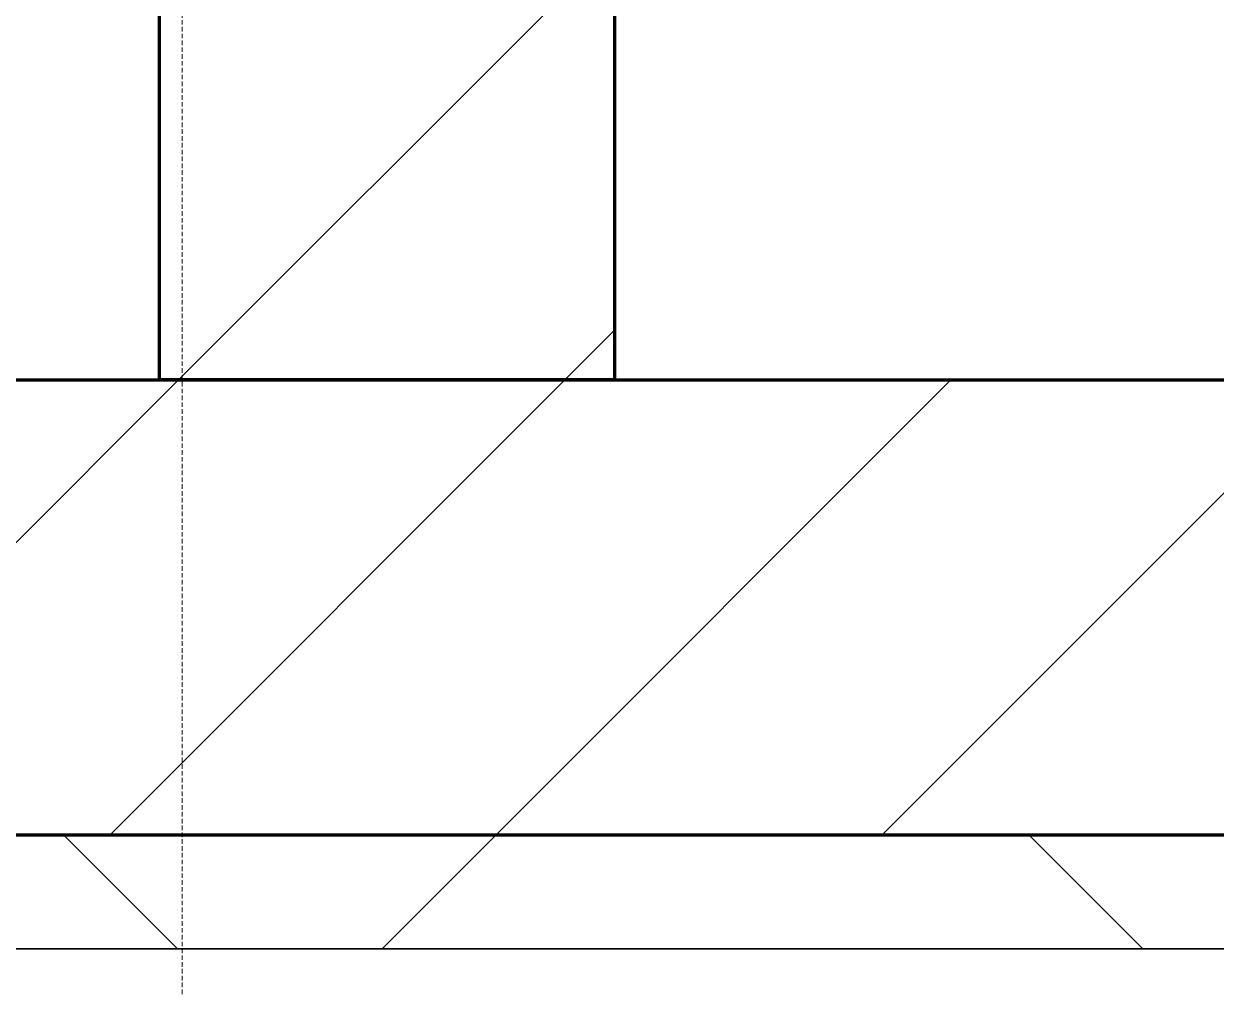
# Model space of a CAD drawing. Header units: millimetres. Extents: x -794326 to -715748, y -17796 to 22353.
# Drawn here: x -777152 to -776628, y 7877 to 8301 of the extents above; entities that cross this region are included whole.
import ezdxf

# ---------------------------------------------------------------- set-up
doc = ezdxf.new("R2010")
doc.units = ezdxf.units.MM
doc.linetypes.add('DPA_Hidden 50', pattern=[3, 2, -1])
for name, color, linetype, lineweight in [('A-DETL', 1, 'Continuous', 70), ('A-GLAZ-CURT', 2, 'Continuous', 9), ('A-WALL', 5, 'Continuous', 35), ('A-WALL-FNSH', 2, 'Continuous', 35), ('A-WALL-PATT', 1, 'Continuous', 35)]:
    doc.layers.add(name, color=color, linetype=linetype, lineweight=lineweight)
pattern_1 = [(45, (0, 0), (-84.852814, 84.852814), [])]

# ---------------------------------------------------------------- blocks, each defined once
blk = doc.blocks.new('PPLS-PP19_Custom Tile Pattern - Custom Tile Pattern-V64-4282-01 ENLARGED LOWER PLATFORM LEVEL - REFLECTED CEILING PLAN - SHEET 3')
at = {"layer": 'A-GLAZ-CURT'}
for p, q in [((-300, 0), (300, 0)), ((300, 0), (-300, 0)), ((195.99, 0), (213.31, 0)), ((213.31, 0), (195.99, 0)), ((230.06, 0), (300, 0)), ((-300, -50), (300, -50)), ((300, -50), (-300, -50))]:
    blk.add_line(p, q, dxfattribs=at)
for points, knots in [([(154.58, 0), (150.81, 0), (138.24, 0), (109.77, 0), (76.86, 0), (57.82, 0), (46.51, 0), (41.18, 0), (36.02, 0), (35.54, 0), (35.54, 0)], [-489.945783, -489.945783, -489.945783, -489.945783, -458.593899, -401.860199, -357.622665, -341.267687, -334.000314, -326.15566, -319.318397, -317.489778, -317.489778, -317.489778, -317.489778]), ([(94.4, 0), (94.4, 0), (94.64, 0), (99.11, 0), (108.97, 0), (120.79, 0), (139.94, 0), (163.31, 0), (185.23, 0), (193.62, 0), (194.69, 0), (194.79, 0)], [-2348.345796, -2348.345796, -2348.345796, -2348.345796, -2310.419338, -2233.599744, -2052.234781, -1843.028543, -1530.39897, -1095.004608, -529.74427, -295.064701, -265.121568, -265.121568, -265.121568, -265.121568]), ([(157.9, 0), (156.77, 0), (151.67, 0), (143.29, 0), (134.04, 0), (126.24, 0), (118.6, 0), (114.23, 0), (111.98, 0), (105.66, 0), (105.23, 0), (105.23, 0)], [-10292.955006, -10292.955006, -10292.955006, -10292.955006, -10098.273015, -9847.788484, -9677.714971, -9567.007022, -9453.21225, -9220.200448, -9012.77275, -8966.157302, -8929.495943, -8929.495943, -8929.495943, -8929.495943]), ([(128.58, 0), (128.8, 0), (130.16, 0), (139.26, 0), (152.67, 0), (161.24, 0), (162.19, 0), (162.75, 0)], [-633.326174, -633.326174, -633.326174, -633.326174, -627.736123, -618.981161, -602.094757, -592.980799, -581.414464, -581.414464, -581.414464, -581.414464]), ([(168.37, 0), (167.68, 0), (164.5, 0), (159.83, 0), (155.22, 0)], [-543.375029, -543.375029, -543.375029, -543.375029, -530.793311, -491.715818, -491.715818, -491.715818, -491.715818]), ([(193.8, 0), (193.33, 0), (190.11, 0), (183.13, 0), (171, 0), (161.95, 0), (161.28, 0), (158.35, 0), (157.85, 0), (157.77, 0)], [-11665.349007, -11665.349007, -11665.349007, -11665.349007, -11565.880756, -11105.624034, -10839.086983, -10768.332124, -10666.779182, -10580.760289, -10550.278881, -10550.278881, -10550.278881, -10550.278881]), ([(300, 0), (286.53, 0), (254.22, 0), (207.11, 0), (177.41, 0), (159.34, 0), (158.33, 0), (158.3, 0)], [-285.253232, -285.253232, -285.253232, -285.253232, -244.693688, -187.987675, -143.776725, -129.632772, -123.352749, -123.352749, -123.352749, -123.352749]), ([(159.07, 0), (159.13, 0), (160.84, 0), (165.21, 0), (174.15, 0), (185.98, 0), (208.82, 0), (219.42, 0), (230.06, 0)], [-115.643202, -115.643202, -115.643202, -115.643202, -114.681583, -87.660824, -65.295536, -41.623857, -24.459831, 0, 0, 0, 0]), ([(162.75, 0), (165.4, 0), (170.91, 0), (172.61, 0), (172.61, 0)], [-111.264224, -111.264224, -111.264224, -111.264224, -56.742688, -19.085662, -19.085662, -19.085662, -19.085662]), ([(247.1, 0), (246.76, 0), (245.04, 0), (238.34, 0), (226.56, 0), (221.1, 0), (200.27, 0), (182.99, 0), (174.27, 0), (169.67, 0), (168.99, 0)], [-9649.085549, -9649.085549, -9649.085549, -9649.085549, -9581.591397, -9406.094246, -9221.510254, -9016.44624, -8717.832359, -8253.978395, -8152.463617, -8069.855175, -8069.855175, -8069.855175, -8069.855175]), ([(215.22, 0), (214.62, 0), (210.55, 0), (203.98, 0), (187.54, 0), (175.3, 0), (169.49, 0)], [-203.825446, -203.825446, -203.825446, -203.825446, -198.527383, -184.406837, -162.427601, -142.916156, -142.916156, -142.916156, -142.916156]), ([(171.51, 0), (176.48, 0), (193.23, 0), (201.73, 0), (208.81, 0), (213.9, 0), (241.96, 0), (266.73, 0), (281.29, 0), (287.35, 0), (289.3, 0)], [-7971.819559, -7971.819559, -7971.819559, -7971.819559, -7784.112253, -7606.717214, -7289.299508, -7042.621073, -6582.165592, -6068.460911, -5766.029927, -5595.334381, -5595.334381, -5595.334381, -5595.334381]), ([(172.07, 0), (177.66, 0), (187.87, 0), (201.08, 0), (207.47, 0), (213.96, 0), (215.11, 0)], [-255.364076, -255.364076, -255.364076, -255.364076, -237.955587, -223.92608, -215.862851, -208.75215, -208.75215, -208.75215, -208.75215]), ([(289.43, 0), (281.1, 0), (258.49, 0), (230.43, 0), (219.94, 0), (219.02, 0)], [-12343.066774, -12343.066774, -12343.066774, -12343.066774, -11905.454923, -11162.864862, -10856.732305, -10856.732305, -10856.732305, -10856.732305]), ([(219.9, 0), (220.86, 0), (227.84, 0), (242.06, 0), (246.54, 0), (246.96, 0)], [-10670.940496, -10670.940496, -10670.940496, -10670.940496, -10511.382485, -9925.173265, -9834.877357, -9834.877357, -9834.877357, -9834.877357]), ([(284.76, 0), (284.76, 0), (285.09, 0), (287.47, 0), (293.59, 0), (297.76, 0), (300, 0)], [-4110.630118, -4110.630118, -4110.630118, -4110.630118, -4053.389046, -3959.664717, -3862.421465, -3746.95702, -3746.95702, -3746.95702, -3746.95702]), ([(290.32, 0), (289.97, 0), (287.83, 0), (285.38, 0), (284.87, 0)], [-4402.168328, -4402.168328, -4402.168328, -4402.168328, -4358.271401, -4143.037883, -4143.037883, -4143.037883, -4143.037883]), ([(290.4, 0), (293.48, 0), (296.54, 0), (297.86, 0), (298.09, 0)], [-5562.431619, -5562.431619, -5562.431619, -5562.431619, -5280.360606, -5199.253518, -5199.253518, -5199.253518, -5199.253518])]:
    blk.add_open_spline(points, degree=3, knots=knots, dxfattribs=at)
for points in [[(168.74, 0), (168.74, 0), (169.81, 0), (171.51, 0)], [(195.11, 0), (194.91, 0), (194.44, 0), (193.8, 0)], [(300, 0), (296.78, 0), (293.55, 0), (290.32, 0)], [(297.38, 0), (296.01, 0), (293.61, 0), (290.44, 0)]]:
    blk.add_open_spline(points, degree=3, dxfattribs=at)
blk = doc.blocks.new('PPLS-PP19_Custom Tile Pattern - Custom Tile Pattern-V65-4282-01 ENLARGED LOWER PLATFORM LEVEL - REFLECTED CEILING PLAN - SHEET 3')
at = {"layer": 'A-GLAZ-CURT'}
for p, q in [((-300, 0), (300, 0)), ((300, 0), (-300, 0)), ((-293.07, 0), (-275.75, 0)), ((-275.75, 0), (-293.07, 0)), ((-222.32, 0), (-205, 0)), ((-205, 0), (-222.32, 0)), ((-300, -50), (300, -50)), ((300, -50), (-300, -50))]:
    blk.add_line(p, q, dxfattribs=at)
at = {"layer": 'A-GLAZ-CURT', "flags": 128}
for points in [[(-300, 0), (-291.56, 0), (-283.3, 0), (-275.2, 0), (-267.26, 0), (-259.45, 0), (-251.77, 0), (-244.2, 0), (-236.74, 0), (-229.36, 0), (-222.06, 0), (-214.83, 0), (-207.71, 0), (-200.76, 0), (-194.02, 0), (-187.54, 0), (-181.38, 0), (-175.58, 0), (-170.25, 0), (-165.64, 0), (-162.01, 0), (-159.53, 0), (-157.46, 0), (-154.52, 0), (-149.42, 0), (-141.84, 0), (-132.81, 0), (-126.08, 0)], [(-174.47, 0), (-179.49, 0), (-184.81, 0), (-190.44, 0), (-196.37, 0), (-202.58, 0), (-209.04, 0), (-215.73, 0), (-222.63, 0), (-229.72, 0), (-236.97, 0), (-244.39, 0), (-251.96, 0), (-259.67, 0), (-267.51, 0), (-275.48, 0), (-283.55, 0), (-291.73, 0), (-300, 0)], [(-125.17, 0), (-128.55, 0), (-134.16, 0), (-140.03, 0), (-145.5, 0), (-150.63, 0), (-155.53, 0), (-160.27, 0), (-164.95, 0), (-169.65, 0), (-173.92, 0)]]:
    blk.add_lwpolyline(points, dxfattribs=at)
at = {"layer": 'A-GLAZ-CURT'}
for points, knots in [([(-300, 0), (-284.65, 0), (-236.57, 0), (-198.4, 0), (-175.19, 0), (-174.7, 0)], [-5323.127839, -5323.127839, -5323.127839, -5323.127839, -4502.809032, -2700.551212, -2661.563919, -2661.563919, -2661.563919, -2661.563919]), ([(-175.02, 0), (-187.33, 0), (-220.2, 0), (-262.56, 0), (-294.48, 0), (-300, 0)], [-16055.034758, -16055.034758, -16055.034758, -16055.034758, -15131.813646, -13729.592194, -13439.944408, -13439.944408, -13439.944408, -13439.944408]), ([(-173.93, 0), (-177.96, 0), (-186.37, 0), (-209.77, 0), (-232.01, 0), (-255.22, 0), (-262.59, 0), (-264.9, 0), (-265.4, 0)], [-1991.698853, -1991.698853, -1991.698853, -1991.698853, -1755.085331, -1400.429864, -858.079193, -543.655514, -208.940337, 0, 0, 0, 0]), ([(-258.6, 0), (-257.91, 0), (-254.26, 0), (-241.25, 0), (-225.99, 0), (-213.1, 0), (-200.2, 0), (-187.83, 0), (-178.49, 0), (-173.94, 0)], [-5722.54675, -5722.54675, -5722.54675, -5722.54675, -5657.471696, -5413.335975, -5017.494783, -4832.723979, -4666.091899, -4349.945572, -4118.297208, -4118.297208, -4118.297208, -4118.297208]), ([(-175.08, 0), (-176.14, 0), (-183.46, 0), (-199.46, 0), (-216.65, 0), (-231.26, 0), (-233.46, 0), (-234, 0)], [-1821.098565, -1821.098565, -1821.098565, -1821.098565, -1763.376603, -1422.553702, -978.033455, -846.069444, -682.911962, -682.911962, -682.911962, -682.911962]), ([(-233.49, 0), (-233.44, 0), (-232.38, 0), (-230.74, 0), (-225.3, 0), (-223.63, 0)], [-455.274641, -455.274641, -455.274641, -455.274641, -440.605512, -119.536984, 0, 0, 0, 0]), ([(-223.63, 0), (-219.39, 0), (-206.17, 0), (-190.12, 0), (-178.49, 0), (-174.92, 0)], [-5463.295695, -5463.295695, -5463.295695, -5463.295695, -5161.076232, -4739.070012, -4552.746412, -4552.746412, -4552.746412, -4552.746412]), ([(-72.93, 0), (-75.51, 0), (-91.45, 0), (-124.68, 0), (-159.93, 0), (-173.93, 0)], [-19442.345229, -19442.345229, -19442.345229, -19442.345229, -18935.241197, -17136.203329, -16082.43074, -16082.43074, -16082.43074, -16082.43074]), ([(-173.93, 0), (-172.59, 0), (-165.19, 0), (-152.12, 0), (-136.84, 0), (-127.33, 0), (-124.19, 0), (-123.43, 0), (-123.28, 0)], [-4535.47773, -4535.47773, -4535.47773, -4535.47773, -4465.409639, -4149.119819, -3839.893365, -3647.167523, -3488.92562, -3439.852845, -3439.852845, -3439.852845, -3439.852845]), ([(-133.82, 0), (-135.51, 0), (-137.8, 0), (-149.31, 0), (-160.49, 0), (-168.96, 0), (-173.93, 0)], [-2731.647847, -2731.647847, -2731.647847, -2731.647847, -2418.507304, -2308.929706, -2113.765672, -1842.001244, -1842.001244, -1842.001244, -1842.001244]), ([(-173.92, 0), (-153.39, 0), (-129.53, 0), (-110.8, 0), (-99.5, 0), (-91.46, 0)], [-2640.830209, -2640.830209, -2640.830209, -2640.830209, -1002.059161, -460.363443, 0, 0, 0, 0]), ([(-137.88, 0), (-140.56, 0), (-147.66, 0), (-147.69, 0), (-158.72, 0), (-168.99, 0), (-173.27, 0), (-173.9, 0)], [-3187.727384, -3187.727384, -3187.727384, -3187.727384, -2919.378265, -2477.344047, -2237.412286, -2029.680487, -1992.329615, -1992.329615, -1992.329615, -1992.329615]), ([(-173.42, 0), (-171.26, 0), (-165.59, 0), (-158.7, 0), (-157.22, 0)], [-4109.479881, -4109.479881, -4109.479881, -4109.479881, -4000.813434, -3840.635403, -3840.635403, -3840.635403, -3840.635403]), ([(-152.35, 0), (-151.03, 0), (-147.71, 0), (-143.57, 0), (-138.62, 0)], [-3494.978217, -3494.978217, -3494.978217, -3494.978217, -3371.022232, -3227.460399, -3227.460399, -3227.460399, -3227.460399]), ([(-118.78, 0), (-121.86, 0), (-126.28, 0), (-136.96, 0), (-147.46, 0), (-150.03, 0), (-150.57, 0)], [-5938.474035, -5938.474035, -5938.474035, -5938.474035, -5700.061948, -5508.838257, -5298.784692, -5196.16478, -5196.16478, -5196.16478, -5196.16478]), ([(-150.34, 0), (-150.07, 0), (-147.75, 0), (-142.6, 0), (-127.26, 0), (-113.52, 0), (-107.32, 0), (-106.05, 0)], [-4948.728362, -4948.728362, -4948.728362, -4948.728362, -4883.323924, -4440.880425, -4054.690705, -3793.097032, -3726.117121, -3726.117121, -3726.117121, -3726.117121]), ([(-26.75, 0), (-27.82, 0), (-36.18, 0), (-53.55, 0), (-78.2, 0), (-110.94, 0), (-130.52, 0), (-147.74, 0), (-149.07, 0)], [-8718.362214, -8718.362214, -8718.362214, -8718.362214, -8532.293389, -8073.216054, -7508.296369, -7004.680444, -6449.282163, -6277.220794, -6277.220794, -6277.220794, -6277.220794]), ([(-148.23, 0), (-146.94, 0), (-140.15, 0), (-137.28, 0), (-133.93, 0), (-128.78, 0), (-126.5, 0)], [-6162.058746, -6162.058746, -6162.058746, -6162.058746, -6017.569127, -5560.701257, -5364.112219, -5231.017328, -5231.017328, -5231.017328, -5231.017328]), ([(-86.16, 0), (-91.37, 0), (-104.13, 0), (-122.65, 0), (-139.03, 0), (-146.11, 0), (-146.95, 0)], [-1681.3698, -1681.3698, -1681.3698, -1681.3698, -1374.161226, -945.742622, -741.901385, -489.130243, -489.130243, -489.130243, -489.130243]), ([(-146.69, 0), (-146.59, 0), (-145.49, 0), (-135.69, 0), (-128.29, 0), (-125.15, 0)], [-420.34245, -420.34245, -420.34245, -420.34245, -406.956646, -290.263673, 0, 0, 0, 0]), ([(-127.41, 0), (-131.63, 0), (-133.16, 0), (-134.09, 0), (-134.15, 0)], [-8540.990293, -8540.990293, -8540.990293, -8540.990293, -8266.114998, -8246.473386, -8246.473386, -8246.473386, -8246.473386]), ([(-134.15, 0), (-133.32, 0), (-130.31, 0), (-117.33, 0), (-92.04, 0), (-74.02, 0), (-62.74, 0), (-60.36, 0), (-59.97, 0)], [-7657.439573, -7657.439573, -7657.439573, -7657.439573, -7293.749979, -6839.55839, -6236.997189, -5713.340575, -5140.470607, -5006.787413, -5006.787413, -5006.787413, -5006.787413]), ([(-120.13, 0), (-120.14, 0), (-120.24, 0), (-121.3, 0), (-129.25, 0), (-133.82, 0)], [-2933.992132, -2933.992132, -2933.992132, -2933.992132, -2920.575025, -2840.280255, -2731.647847, -2731.647847, -2731.647847, -2731.647847]), ([(-113.43, 0), (-113.44, 0), (-113.96, 0), (-119.73, 0), (-125.43, 0), (-127.03, 0), (-127.41, 0)], [-328.499627, -328.499627, -328.499627, -328.499627, -282.672656, -98.539552, -24.539552, 0, 0, 0, 0]), ([(-126.5, 0), (-122.44, 0), (-115.23, 0), (-108.39, 0), (-106.05, 0)], [-5231.017328, -5231.017328, -5231.017328, -5231.017328, -4994.692869, -4869.469654, -4869.469654, -4869.469654, -4869.469654]), ([(-125.15, 0), (-124.93, 0), (-121.96, 0), (-113.01, 0), (-98.9, 0), (-85.29, 0), (-71.67, 0), (-65.93, 0), (-65.07, 0)], [-3362.7396, -3362.7396, -3362.7396, -3362.7396, -3342.215224, -3074.362186, -2902.289527, -2605.247022, -2322.099534, -2241.8264, -2241.8264, -2241.8264, -2241.8264]), ([(-122.08, 0), (-122.01, 0), (-121.69, 0), (-121.2, 0), (-120.88, 0)], [-3136.336417, -3136.336417, -3136.336417, -3136.336417, -3110.304437, -3035.164275, -3035.164275, -3035.164275, -3035.164275]), ([(-106.25, 0), (-106.6, 0), (-109.17, 0), (-114.02, 0), (-117.28, 0), (-118.78, 0)], [-247.436418, -247.436418, -247.436418, -247.436418, -229.489605, -116.330425, 0, 0, 0, 0]), ([(-117.74, 0), (-117.19, 0), (-114.78, 0), (-113.43, 0), (-113.43, 0)], [-821.249067, -821.249067, -821.249067, -821.249067, -394.672656, -330.879064, -330.879064, -330.879064, -330.879064]), ([(-38.19, 0), (-38.55, 0), (-40.83, 0), (-44.32, 0), (-58.97, 0), (-85.2, 0), (-107.61, 0), (-116.56, 0), (-117.56, 0)], [-3921.431946, -3921.431946, -3921.431946, -3921.431946, -3858.647035, -3538.256648, -2842.901703, -2193.204658, -1433.981041, -985.49888, -985.49888, -985.49888, -985.49888]), ([(-115.82, 0), (-114.96, 0), (-112.28, 0), (-108.01, 0), (-107.12, 0)], [-5724.064692, -5724.064692, -5724.064692, -5724.064692, -5430.283136, -5358.698861, -5358.698861, -5358.698861, -5358.698861]), ([(-106.06, 0), (-107.77, 0), (-112.98, 0), (-114.94, 0), (-115.63, 0)], [-608.943052, -608.943052, -608.943052, -608.943052, -501.969187, -243.577221, -243.577221, -243.577221, -243.577221]), ([(-106.13, 0), (-103.15, 0), (-94.97, 0), (-71.33, 0), (-42.53, 0), (-12.78, 0), (4.23, 0), (9.64, 0), (10.14, 0), (10.18, 0)], [-5332.754336, -5332.754336, -5332.754336, -5332.754336, -5103.229623, -4799.173296, -4065.652676, -3589.737505, -3285.047089, -3066.359526, -3044.715262, -3044.715262, -3044.715262, -3044.715262]), ([(-36.33, 0), (-36.43, 0), (-37.27, 0), (-45.02, 0), (-46.13, 0), (-60.59, 0), (-80.85, 0), (-96.49, 0), (-106.06, 0)], [-1855.773136, -1855.773136, -1855.773136, -1855.773136, -1810.870157, -1672.078046, -1405.135169, -1060.00838, -740.068933, -250.810134, -250.810134, -250.810134, -250.810134]), ([(-39.19, 0), (-39.71, 0), (-45.29, 0), (-56.24, 0), (-75.59, 0), (-91.96, 0), (-103.18, 0), (-106.06, 0)], [-1826.829157, -1826.829157, -1826.829157, -1826.829157, -1792.521578, -1466.981642, -1208.454564, -789.402658, -609.039053, -609.039053, -609.039053, -609.039053]), ([(-105.37, 0), (-99.51, 0), (-84.23, 0), (-63.44, 0), (-54.4, 0), (-48.93, 0), (-42.45, 0), (-38.95, 0)], [-4857.373233, -4857.373233, -4857.373233, -4857.373233, -4542.524482, -4008.285538, -3689.699207, -3546.54457, -3362.796854, -3362.796854, -3362.796854, -3362.796854]), ([(-105.23, 0), (-99.4, 0), (-88.76, 0), (-75.26, 0), (-68.41, 0), (-65.12, 0), (-63.63, 0)], [-3711.546272, -3711.546272, -3711.546272, -3711.546272, -3402.597032, -3144.956779, -3050.982048, -2969.237017, -2969.237017, -2969.237017, -2969.237017]), ([(-91.46, 0), (-90.09, 0), (-84.7, 0), (-77.43, 0), (-72.73, 0), (-72.64, 0), (-72.64, 0)], [-19832.387487, -19832.387487, -19832.387487, -19832.387487, -19753.885894, -19541.04734, -19478.625389, -19471.062469, -19471.062469, -19471.062469, -19471.062469]), ([(-63.96, 0), (-64.13, 0), (-72.5, 0), (-80.63, 0), (-86.16, 0)], [-2171.769325, -2171.769325, -2171.769325, -2171.769325, -2007.031671, -1681.3698, -1681.3698, -1681.3698, -1681.3698]), ([(-29.03, 0), (-33.97, 0), (-43.74, 0), (-56.37, 0), (-71.66, 0), (-77.83, 0), (-82.66, 0), (-83.28, 0), (-83.28, 0)], [-2680.714891, -2680.714891, -2680.714891, -2680.714891, -2413.671296, -2161.752162, -2006.592567, -1646.621388, -1424.436217, -1393.971743, -1393.971743, -1393.971743, -1393.971743]), ([(-83.28, 0), (-83.28, 0), (-82.91, 0), (-76.14, 0), (-62.97, 0), (-48.14, 0), (-36.49, 0), (-33.57, 0), (-29.94, 0), (-28.57, 0)], [-1393.4169, -1393.4169, -1393.4169, -1393.4169, -1353.722004, -1274.333717, -1073.56893, -651.549973, -296.515819, -83.513472, 0, 0, 0, 0]), ([(-66.39, 0), (-66.39, 0), (-63.63, 0), (-55.2, 0), (-43.27, 0), (-38.13, 0)], [-2493.31794, -2493.31794, -2493.31794, -2493.31794, -2315.303971, -1809.437387, -1204.560482, -1204.560482, -1204.560482, -1204.560482]), ([(31.18, 0), (25.97, 0), (11.99, 0), (-16.92, 0), (-47.42, 0), (-65.77, 0), (-66.37, 0), (-66.38, 0)], [-4496.803627, -4496.803627, -4496.803627, -4496.803627, -4222.080604, -3745.412743, -2981.410125, -2542.574734, -2498.224237, -2498.224237, -2498.224237, -2498.224237]), ([(-63.63, 0), (-61.49, 0), (-57.39, 0), (-54.49, 0), (-45.2, 0), (-40.79, 0), (-40.46, 0), (-40.44, 0)], [-2969.237017, -2969.237017, -2969.237017, -2969.237017, -2851.217951, -2734.127174, -2474.780881, -2410.990208, -2350.645972, -2350.645972, -2350.645972, -2350.645972]), ([(-58.83, 0), (-58.37, 0), (-57.29, 0), (-54.23, 0), (-46.33, 0), (-42.62, 0), (-41.76, 0)], [-4859.52896, -4859.52896, -4859.52896, -4859.52896, -4680.891996, -4469.85053, -4321.566175, -4270.495146, -4270.495146, -4270.495146, -4270.495146]), ([(-51.83, 0), (-51.83, 0), (-51.78, 0), (-47.4, 0), (-46.01, 0), (-40.22, 0), (-36.78, 0)], [-632.814994, -632.814994, -632.814994, -632.814994, -627.965721, -508.377888, -260.442412, 0, 0, 0, 0]), ([(76.63, 0), (74.8, 0), (67.65, 0), (53.52, 0), (37, 0), (24.07, 0), (12.82, 0), (-2.9, 0), (-20.62, 0), (-32.81, 0), (-44.85, 0), (-51.43, 0), (-51.79, 0)], [-3095.572228, -3095.572228, -3095.572228, -3095.572228, -2950.589685, -2634.532728, -2313.748533, -2106.613311, -1925.670641, -1617.263037, -1290.787923, -1039.307308, -819.71621, -644.910881, -644.910881, -644.910881, -644.910881]), ([(-41.76, 0), (-39.9, 0), (-37.72, 0), (-36.92, 0), (-36.77, 0)], [-4270.495146, -4270.495146, -4270.495146, -4270.495146, -4161.040818, -4106.245333, -4106.245333, -4106.245333, -4106.245333]), ([(9.32, 0), (9.08, 0), (7.65, 0), (2.57, 0), (-12.23, 0), (-24.82, 0), (-33.99, 0), (-38.15, 0)], [-2922.926651, -2922.926651, -2922.926651, -2922.926651, -2882.788014, -2720.818881, -2518.50168, -2125.455881, -1849.575099, -1849.575099, -1849.575099, -1849.575099]), ([(-38.13, 0), (-37.5, 0), (-28.51, 0), (-18.03, 0), (8.61, 0), (15.02, 0), (22.91, 0), (31, 0), (39.04, 0), (51.19, 0), (58.74, 0), (61.34, 0), (61.45, 0)], [-3348.257667, -3348.257667, -3348.257667, -3348.257667, -3315.260113, -2864.387349, -2439.246196, -2084.094819, -1956.422387, -1818.904206, -1645.594513, -1443.202566, -1228.752106, -1120.932285, -1120.932285, -1120.932285, -1120.932285]), ([(-37.16, 0), (-35.5, 0), (-31.83, 0), (-29.82, 0), (-29.19, 0)], [-1165.837977, -1165.837977, -1165.837977, -1165.837977, -963.711516, -666.19313, -666.19313, -666.19313, -666.19313]), ([(-36.78, 0), (-32.43, 0), (-19.22, 0), (3.12, 0), (21.32, 0), (29.7, 0)], [-6191.144455, -6191.144455, -6191.144455, -6191.144455, -5862.463379, -5340.621928, -4902.685909, -4902.685909, -4902.685909, -4902.685909]), ([(-36.29, 0), (-36.29, 0), (-34.66, 0), (-28.88, 0), (-26.95, 0), (-26.54, 0)], [-9150.272121, -9150.272121, -9150.272121, -9150.272121, -9057.163041, -8919.836787, -8834.607043, -8834.607043, -8834.607043, -8834.607043]), ([(29.7, 0), (28.52, 0), (19.76, 0), (3.54, 0), (-16.58, 0), (-34.76, 0), (-36.04, 0)], [-10438.30944, -10438.30944, -10438.30944, -10438.30944, -10363.088938, -9884.23066, -9424.652049, -9182.880979, -9182.880979, -9182.880979, -9182.880979]), ([(-33.34, 0), (-33.34, 0), (-32.93, 0), (-31.16, 0), (-30.52, 0)], [-2415.024266, -2415.024266, -2415.024266, -2415.024266, -2357.633367, -2323.618664, -2323.618664, -2323.618664, -2323.618664]), ([(29.72, 0), (28.36, 0), (19.77, 0), (2.64, 0), (-17.84, 0), (-30.57, 0), (-31.82, 0), (-32, 0)], [-3850.061755, -3850.061755, -3850.061755, -3850.061755, -3766.694881, -3333.063701, -2994.501669, -2698.150104, -2614.070998, -2614.070998, -2614.070998, -2614.070998]), ([(-30.76, 0), (-30.73, 0), (-29.99, 0), (-23.47, 0), (-15.75, 0), (-15.19, 0)], [-54176.191683, -54176.191683, -54176.191683, -54176.191683, -54157.274271, -53749.15266, -53717.791567, -53717.791567, -53717.791567, -53717.791567]), ([(-30.52, 0), (-27.11, 0), (-17.83, 0), (5.99, 0), (22.06, 0), (37.44, 0), (45.92, 0), (57.76, 0), (64.47, 0), (72.74, 0), (75.22, 0), (76.03, 0), (76.21, 0)], [-2323.618664, -2323.618664, -2323.618664, -2323.618664, -2142.497158, -1716.209403, -1206.526904, -1089.329421, -901.315459, -753.071572, -495.328968, -421.953223, -334.951786, -290.452333, -290.452333, -290.452333, -290.452333]), ([(-13, 0), (-14.35, 0), (-17.68, 0), (-25.97, 0), (-29.52, 0), (-30.21, 0)], [-55207.591944, -55207.591944, -55207.591944, -55207.591944, -54789.006179, -54461.685999, -54290.791712, -54290.791712, -54290.791712, -54290.791712]), ([(8.33, 0), (8.19, 0), (7.18, 0), (0.32, 0), (-13.89, 0), (-24.92, 0), (-29.03, 0)], [-3574.286521, -3574.286521, -3574.286521, -3574.286521, -3526.962355, -3285.499107, -2903.012179, -2680.714891, -2680.714891, -2680.714891, -2680.714891]), ([(-28.98, 0), (-28.66, 0), (-27.39, 0), (-24.45, 0), (-22.56, 0)], [-166.548282, -166.548282, -166.548282, -166.548282, -102.06493, 0, 0, 0, 0]), ([(-28.57, 0), (-26.93, 0), (-20.29, 0), (-11.45, 0), (2.08, 0), (13.15, 0), (21.24, 0), (24.62, 0), (24.72, 0), (24.72, 0)], [-5361.429781, -5361.429781, -5361.429781, -5361.429781, -5261.36855, -5050.479954, -4785.90057, -4596.498881, -4445.288762, -4384.376941, -4376.041937, -4376.041937, -4376.041937, -4376.041937]), ([(-22.56, 0), (-20.27, 0), (-17.03, 0), (-11.36, 0), (-7.66, 0), (-6.6, 0), (-6.44, 0)], [-56468.192263, -56468.192263, -56468.192263, -56468.192263, -56344.022017, -56303.229861, -56166.290093, -56124.392176, -56124.392176, -56124.392176, -56124.392176]), ([(-15.19, 0), (-13.07, 0), (3.41, 0), (20.71, 0), (28.59, 0)], [-461.142613, -461.142613, -461.142613, -461.142613, -429.606584, -404.286242, -404.286242, -404.286242, -404.286242]), ([(-6.54, 0), (-6.73, 0), (-7.2, 0), (-7.6, 0), (-7.79, 0)], [-56009.792147, -56009.792147, -56009.792147, -56009.792147, -55949.290093, -55895.192118, -55895.192118, -55895.192118, -55895.192118]), ([(-2.63, 0), (-2.47, 0), (-1.22, 0), (4.92, 0), (15.97, 0), (22.54, 0), (24.49, 0)], [-226.825321, -226.825321, -226.825321, -226.825321, -220.269177, -206.416616, -198.214427, -187.717507, -187.717507, -187.717507, -187.717507]), ([(103.09, 0), (101.08, 0), (86.31, 0), (63.34, 0), (35.84, 0), (12, 0), (3.08, 0), (-1.67, 0), (-2.25, 0)], [-375.435014, -375.435014, -375.435014, -375.435014, -369.147452, -330.153101, -307.516438, -285.83788, -246.234814, -234.646884, -234.646884, -234.646884, -234.646884]), ([(24.69, 0), (24.54, 0), (20.99, 0), (15.48, 0), (10.8, 0), (9.63, 0)], [-4368.572414, -4368.572414, -4368.572414, -4368.572414, -4306.476363, -4080.000647, -3772.857994, -3772.857994, -3772.857994, -3772.857994]), ([(18.16, 0), (19.15, 0), (24.25, 0), (25.66, 0), (26.12, 0)], [-5700.113719, -5700.113719, -5700.113719, -5700.113719, -5554.232259, -5302.431367, -5302.431367, -5302.431367, -5302.431367]), ([(114.39, 0), (114.2, 0), (112.08, 0), (105.42, 0), (92.38, 0), (85.59, 0), (74.4, 0), (62.26, 0), (51.85, 0), (43.81, 0), (29.53, 0), (20.67, 0), (18.85, 0), (18.16, 0)], [-8148.58938, -8148.58938, -8148.58938, -8148.58938, -8105.191388, -7723.759874, -7531.75727, -7135.649961, -6924.452779, -6738.82075, -6548.303034, -6314.283804, -6135.05769, -5972.647715, -5832.674503, -5832.674503, -5832.674503, -5832.674503]), ([(29.64, 0), (29.72, 0), (31.28, 0), (38.07, 0), (53.39, 0), (71.67, 0), (84.83, 0), (86.01, 0), (92.51, 0), (94.33, 0)], [-4897.686376, -4897.686376, -4897.686376, -4897.686376, -4887.603822, -4705.298446, -4353.683244, -3960.84581, -3759.045785, -3336.541051, -2783.776468, -2783.776468, -2783.776468, -2783.776468]), ([(29.66, 0), (30.66, 0), (34.87, 0), (48.37, 0), (70.4, 0), (88.31, 0), (97.58, 0)], [-142.882365, -142.882365, -142.882365, -142.882365, -135.792042, -118.513713, -97.899267, -68.423613, -68.423613, -68.423613, -68.423613]), ([(29.69, 0), (33.7, 0), (51.62, 0), (74.81, 0), (93.34, 0), (97.57, 0)], [-403.1099, -403.1099, -403.1099, -403.1099, -390.253598, -346.313304, -333.254734, -333.254734, -333.254734, -333.254734]), ([(29.77, 0), (36.05, 0), (51.59, 0), (70.92, 0), (82.12, 0), (83.66, 0)], [-4901.322694, -4901.322694, -4901.322694, -4901.322694, -4573.028122, -4094.177415, -3869.465285, -3869.465285, -3869.465285, -3869.465285]), ([(70.61, 0), (66.16, 0), (55.8, 0), (41.56, 0), (34.48, 0), (30.82, 0)], [-4647.237329, -4647.237329, -4647.237329, -4647.237329, -4326.416877, -4098.545751, -3872.697774, -3872.697774, -3872.697774, -3872.697774]), ([(53.18, 0), (53.06, 0), (52.22, 0), (44.99, 0), (36.46, 0), (30.82, 0)], [-622.740158, -622.740158, -622.740158, -622.740158, -566.066452, -360.610861, 0, 0, 0, 0]), ([(136.44, 0), (121.66, 0), (86.93, 0), (51.16, 0), (31.18, 0)], [-106.750556, -106.750556, -106.750556, -106.750556, -59.610984, 0, 0, 0, 0]), ([(168.37, 0), (167.68, 0), (162.47, 0), (147.02, 0), (109.77, 0), (76.86, 0), (57.82, 0), (46.51, 0), (41.18, 0), (36.02, 0), (35.54, 0), (35.54, 0)], [-543.375029, -543.375029, -543.375029, -543.375029, -530.793311, -458.593899, -401.860199, -357.622665, -341.267687, -334.000314, -326.15566, -319.318397, -317.489778, -317.489778, -317.489778, -317.489778]), ([(36.29, 0), (37.77, 0), (48.82, 0), (64.79, 0), (83.02, 0), (94.41, 0), (96.49, 0)], [-314.598523, -314.598523, -314.598523, -314.598523, -305.899624, -287.17622, -249.500363, -240.79965, -240.79965, -240.79965, -240.79965]), ([(61.47, 0), (61.47, 0), (61.21, 0), (54.61, 0), (53.71, 0), (53.56, 0)], [-1113.311073, -1113.311073, -1113.311073, -1113.311073, -1096.402191, -891.204116, -747.28819, -747.28819, -747.28819, -747.28819])]:
    blk.add_open_spline(points, degree=3, knots=knots, dxfattribs=at)
for points in [[(-39.84, 0), (-39.33, 0), (-38.73, 0), (-38.16, 0)], [(-36.62, 0), (-36.62, 0), (-37.17, 0), (-37.85, 0)], [(24.49, 0), (25.23, 0), (25.72, 0), (26.04, 0)], [(27.44, 0), (27.85, 0), (28.48, 0), (29.48, 0)], [(27.89, 0), (28.29, 0), (28.75, 0), (29.29, 0)]]:
    blk.add_open_spline(points, degree=3, dxfattribs=at)

msp = doc.modelspace()

# ---------------------------------------------------------------- hatches: boundary and pattern name
at = {"layer": 'A-WALL-PATT', "lineweight": 9}
h = msp.add_hatch(dxfattribs=at)
h.set_pattern_fill('FP_2', color=256, style=0, pattern_type=2)
h.set_pattern_definition(pattern_1)
h.paths.add_polyline_path([(-776908.44, 8144.02), (-776892.37, 8144.02), (-776892.37, 11694.02), (-777092.37, 11694.02), (-777092.37, 8144.02)])
h = msp.add_hatch(dxfattribs=at)
h.set_pattern_fill('FP_2', color=256, style=0, pattern_type=2)
h.set_pattern_definition(pattern_1)
h.paths.add_polyline_path([(-767597.37, 7944.02), (-767597.37, 8144.02), (-783082.37, 8144.02), (-783082.37, 7944.02), (-780382.37, 7944.02), (-780382.37, 7994.02), (-779182.37, 7994.02), (-779182.37, 7944.02), (-767847.32, 7944.02)])
h = msp.add_hatch(dxfattribs=at)
h.set_pattern_fill('FP_3', color=256, style=0, pattern_type=2)
h.set_pattern_definition([(45, (0, 0), (-212.13203, 212.13203), []), (135, (0, 0), (-212.13203, -212.13203), [])])
h.paths.add_polyline_path([(-774897.32, 7894.02), (-774897.32, 7944.02), (-779182.37, 7944.02), (-779182.37, 7904.02), (-780238.41, 7904.02), (-780216.03, 7894.02), (-775279.41, 7894.02)])
h.paths.add_polyline_path([(-780357.37, 7894.02), (-780326.34, 7894.02), (-780348.72, 7904.02), (-780382.37, 7904.02), (-780382.37, 7944.02), (-783032.37, 7944.02), (-783032.37, 7894.02), (-780382.37, 7894.02)])

# ---------------------------------------------------------------- linework, layer by layer
at = {"layer": 'A-DETL', "color": 55, "linetype": 'DPA_Hidden 50', "lineweight": 9}
msp.add_line((-777082.37, 7112.15), (-777082.37, 11694.02), dxfattribs=at)
at = {"layer": 'A-WALL', "color": 7, "lineweight": 70}
for p, q in [((-777092.37, 8144.02), (-777092.37, 11694.02)), ((-776892.37, 11694.02), (-776892.37, 8144.02)), ((-778542.37, 8144.02), (-767597.37, 8144.02)), ((-776892.37, 8144.02), (-777092.37, 8144.02)), ((-774897.32, 7944.02), (-779182.37, 7944.02))]:
    msp.add_line(p, q, dxfattribs=at)
at = {"layer": 'A-WALL-FNSH', "color": 250}
for p, q in [((-779182.37, 7944.02), (-774897.32, 7944.02)), ((-774897.32, 7894.02), (-779182.37, 7894.02))]:
    msp.add_line(p, q, dxfattribs=at)

# ---------------------------------------------------------------- block references
at = {"layer": 'A-GLAZ-CURT', "rotation": 180}
for name, p in [('PPLS-PP19_Custom Tile Pattern - Custom Tile Pattern-V65-4282-01 ENLARGED LOWER PLATFORM LEVEL - REFLECTED CEILING PLAN - SHEET 3', (-777082.37, 7894.02)), ('PPLS-PP19_Custom Tile Pattern - Custom Tile Pattern-V64-4282-01 ENLARGED LOWER PLATFORM LEVEL - REFLECTED CEILING PLAN - SHEET 3', (-776482.37, 7894.02))]:
    msp.add_blockref(name, p, dxfattribs=at)

doc.saveas('drawing.dxf')
